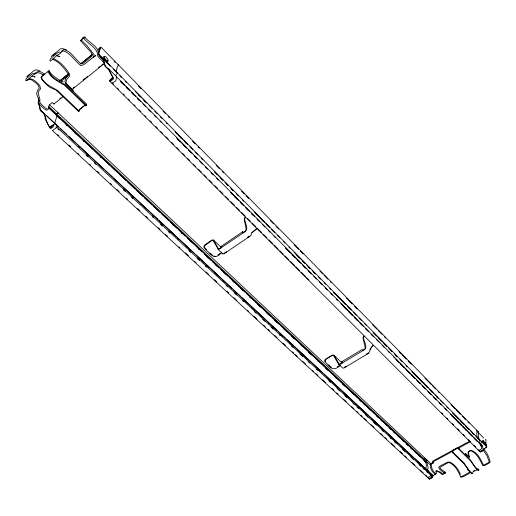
<?xml version="1.0" encoding="UTF-8"?>
<svg xmlns="http://www.w3.org/2000/svg" width="516" height="516" viewBox="0 0 516 516"><rect width="100%" height="100%" fill="white"/><g stroke="black" fill="none" stroke-linecap="round" stroke-linejoin="round"><path stroke-width="0.77" d="M485.324 442.612L485.93 444.986M429.209 473.172L429.035 471.934L427.583 470.024L428.125 467.844L426.893 462.633L48.439 107.425M427.435 471.527C427.661 469.515 424.378 468.838 426.339 466.554C426.964 463.278 424.533 461.33 423.842 458.879A0.922 0.645 -47.4 0 1 424.545 458.472L425.642 458.73M479.493 450.571L479.448 451.19L480.615 452.061L483.447 450.436L482.318 445.979L108.508 68.66A8.546 7.147 -78.7 0 1 104.219 60.733A7.34 6.108 -79.2 0 0 102.645 57.837L100.104 55.838L99.311 54.373A2.432 0.826 51.1 0 1 98.956 53.154C98.937 50.284 103.413 43.854 98.382 49.459L99.588 48.156A1.309 0.355 -45.2 0 1 100.459 47.466L99.072 50.516L98.53 53.496A2.432 0.826 51.1 0 0 98.885 54.715L100.059 56.586L103.568 59.592M479.861 451.61L479.912 450.984M435.672 471.011L439.374 472.192L442.167 474.591L443.083 474.417L443.67 472.733L444.276 472.714L444.889 473.456L445.669 472.727L445.056 471.985M432.156 476.41L432.073 477.036L428.951 478.667M115.836 75.594A4.567 1.361 -45.2 0 1 117.009 73.685A3.651 1.084 -45.3 0 0 117.171 72.55L116.319 72.259L116.945 67.964L118.364 64.939A1.142 0.335 -45.2 0 0 118.016 64.823M47.943 71.395C50.123 77.49 58.514 81.709 64.519 85.237L85.862 105.844L86.062 104.748M85.862 105.844L86.411 105.412L86.533 104.071L65.081 83.315M52.348 59.211C59.346 61.778 64.145 68.28 68.312 74.111L68.06 75.465L65.597 78.303L64.868 81.522L66.538 84.656L73.053 90.964L73.207 90.242L66.699 83.94L65.984 82.599L66.706 79.38L69.286 76.426L69.686 74.298C65.867 68.041 60.585 61.585 53.58 58.779L52.555 59.263M42.531 75.891L41.041 77.013L41.499 79.161L46.33 84.456L49.601 87.198L56.063 90.106L78.638 111.553L78.851 110.45M78.638 111.553L80.006 109.224L85.585 104.812M345.881 366.412L346.081 366.979L346.204 366.457M38.429 97.963C38.352 99.465 39.493 100.394 38.1 102.413A2.367 0.955 49.6 0 0 38.39 103.645L39.145 105.083L39.635 108.624A7.121 5.844 -82.8 0 0 41.119 111.462A8.204 6.727 -83.5 0 1 45.195 119.235L50.252 128.529L51.026 128.471L53.187 126.762L53.909 124.479L50.8 126.297L50.633 126.659L51.645 127.594M43.834 75.736L40.738 73.388L37.881 72.646L33.746 74.627L26.987 80.199L30.399 78.806L33.127 79.645L36.855 82.431L39.719 85.417L40.583 88.881L39.003 90.603L38.203 93.196L39.958 99.453L39.693 101.904L41.448 104.445L44.931 107.702L46.943 109.095L48.414 109.186L49.033 105.522L49.955 104.348L52.264 102.491L53.903 104.045L54.077 103.323M38.99 100.214L38.5 102.091A2.367 0.955 49.7 0 0 38.79 103.323L41.067 110.559L44.17 113.526M485.788 444.792L485.988 444.108L486.085 445.353M478.487 470.186L477.99 470.482L476.087 468.812L470.669 461.001L458.892 449.333L458.35 447.888L452.867 450.842L453.1 452.448L464.29 463.342L468.651 469.947L472.243 473.507L472.617 473.585L472.953 471.888L477.752 469.36M363.935 336.342L363.509 337.509C363.412 341.224 367.94 346.242 364.76 349.532L339.98 364.399L338.644 364.27L333.53 355.659L332.517 355.369L325.731 359.478L324.77 361.161C330.363 367.914 333.226 372.055 340.612 365.205M245.177 217.552L244.7 218.836C244.558 222.744 249.002 228.137 245.371 231.465L218.436 249.57L213.114 240.553L212.076 240.314L204.155 246.145M472.288 473.449L471.779 473.752L469.863 472.088L463.826 463.594L452.629 452.706L452.609 450.487L457.911 447.507L458.808 447.488L459.363 449.081L470.515 460.033L474.881 466.658L478.822 470.315L478.848 469.334L478.074 468.76M226.64 252.027L226.447 252.55L226.021 252.421L226.202 251.892L223.983 253.395M61.359 51.826L63.191 50.852C70.931 53.09 74.723 61.114 80.954 65.68L83.947 64.564L93.17 57.353L94.234 54.851L86.985 45.743L81.554 40.119L83.482 37.894C87.43 43.615 94.867 46.227 97.395 52.916L97.311 55.283L99.098 57.902L104.484 62.894M242.926 232.129L242.688 231.71L243.294 232.877L243.081 232.613L245.352 231.065L246.222 229.272L244.145 219.087L245.132 217.184M54.864 124.878C54.27 121.557 57.482 117.519 56.67 113.939A1.251 0.361 -46.3 0 1 57.495 113.268L58.418 113.081M112.243 82.676L112.127 83.553L115.887 80.677L116.564 76.787M363.838 335.955L362.98 337.709L365.328 348.171L364.683 349.119L362.535 350.409L362.793 350.712L362.097 349.519L341.786 361.716L341.908 363.238L342.024 362.722L339.915 363.986L339.115 363.909L333.968 355.266L332.478 354.956L325.673 359.078L324.906 359.839L325.151 361.593M60.811 52.606L59.972 52.013L57.915 52.606L50.658 58.592L49.82 60.385L50.407 61.185L56.934 55.483L60.366 53.348L62.088 50.723L63.99 49.62C71.492 51.574 75.239 59.25 80.993 63.823L83.173 63.358L91.616 56.521L92.358 54.96L91.19 52.522L80.554 40.758L82.992 37.565L84.579 36.797C88.752 42.886 98.879 45.905 98.44 54.367L100.227 56.992L103.658 60.462M102.645 57.837L486.782 446.972L483.473 449.481M486.085 447.243L486.414 447.185L486.007 447.501M369.785 349.725L371.481 347.242M79.064 109.972L85.056 104.922M371.907 346.623L373.139 345.262M242.688 231.71L221.274 246.319L220.867 247.216L221.28 247.886L221.461 247.358L219.236 248.873L218.468 248.899L213.572 240.101L212.089 239.914L204.936 244.836L204.155 245.751L204.052 247.254L204.633 248.273C211.283 254.459 213.908 260.87 221.719 252.698M26.639 77.032L29.412 74.439M41.293 110.85L433.253 475.752L432.543 476.274M414.845 458.776L433.059 475.739L435.414 474.191A1.664 0.51 61.4 0 0 435.51 473.849M63.404 81.889C57.747 79.309 52.219 76.194 48.904 70.608C47.401 73.575 39.79 74.575 42.048 78.709C45.576 84.934 52.264 87.081 57.798 90.668L79.18 111.127M83.792 38.281L84.895 37.184M483.131 450.352L480.97 451.61M256.562 228.62L251.821 232.71M112.746 77.239L109.753 80.18L109.637 81.057L480.215 452.01M112.823 77.406L109.914 80.599L112.804 78.542L112.862 77.516L108.47 69.408L105.432 66.803L104.148 64.126L103.535 60.301L102.465 58.476M460.82 477.01L468.799 472.65L469.45 472.463L469.689 472.856L468.78 473.785L462.775 476.952L460.82 477.01C458.208 471.366 455.28 465.213 449.243 462.575L447.656 462.858L439.942 467.399L440.348 468.502L445.669 472.727M431.776 477.822L432.208 476.9M373.236 345.649C370.314 347.41 370.295 350.957 368.572 353.305L343.843 368.082L342.508 367.953L338.644 364.27M27.471 76.149L34.469 70.26L36.23 69.789L40.106 70.834M51.09 56.599L60.617 48.756L62.784 48.646L66.583 49.891M59.579 80.941L68.344 73.833M80.857 63.674L92.125 54.535M60.146 80.696L68.286 74.091M80.806 63.932L92.699 54.283M60.901 81.47L68.28 75.484M59.856 98.685L61.011 97.756M73.24 87.933L74.478 86.94M83.141 79.986L84.992 78.496M85.611 78L87.462 76.516M98.562 67.602L100.414 66.112M101.646 65.126L102.884 64.132M53.903 104.045L63.294 96.505M72.059 89.468L104.619 63.333L103 61.701M57.018 113.385L57.347 113.12M484.885 448.236L483.337 449.675L479.803 451.59M432.402 476.333L433.543 475.391M434.749 474.61L435.072 474.378A1.664 0.51 61.4 0 0 435.169 474.03M93.17 57.353L95.724 55.573L93.519 57.095M217.842 254.936L220.429 253.175M257.839 228.156L251.808 232.793L250.879 235.296L250.066 236.109L223.989 253.795L222.706 253.833L217.958 249.312M248.344 236.863L249.48 236.096M80.554 40.758L81.554 40.119M50.633 126.659L53.625 125.014L50.678 127.8L49.917 127.446C46.034 123.15 46.524 117.293 43.576 112.74M482.924 440.664L482.434 440.974L483.157 442.838L484.369 444.392L485.279 443.76L483.428 440.49L482.957 440.78L483.653 442.567L484.814 444.063M53.696 54.741L52.374 55.541L54.283 53.987L55.683 53.548M337.187 366.824L339.212 365.605M344.307 367.353L345.359 366.728M368.495 352.892L366.354 354.176L366.882 354.557L366.663 354.228M469.715 441.154L432.614 461.162L433.672 462.8L431.698 463.865L431.15 464.845C431.357 468.276 432.963 471.489 435.762 473.54L436.575 473.649L436.155 471.321L436.607 470.515L438.703 471.682L440.316 471.914L443.083 474.417M432.801 461.975L452.661 451.274M458.337 448.217L470.392 441.715M452.629 452.706L453.1 452.448M458.892 449.333L459.363 449.081M52.464 130.496L55.786 128.278L56.547 127.117L55.915 127.013M431.157 478.151L429.505 478.674M473.424 471.056L474.81 470.328M48.904 70.608C50.413 78.058 59.353 80.935 65.074 84.798L86.411 105.412M427.396 460.382L426.3 460.124A0.922 0.651 -47.4 0 0 425.597 460.524L425.732 461.685L426.893 462.633M486.782 446.972L486.433 447.037L486.698 446.83A1.696 0.432 60.7 0 0 486.691 446.211C484.93 444.05 486.407 441.883 485.911 439.697A0.826 0.6 -43.5 0 0 485.401 439.361M428.138 477.158L427.719 477.029M52.606 130.709L429.46 479.203L432.498 477.435L432.589 476.81L431.286 475.952M47.349 110.037L45.879 109.953L43.86 108.56L40.377 105.303L38.629 102.768L38.893 100.31L36.584 93.544L37.752 90.029L39.242 88.184L38.519 85.695L35.875 82.966L31.986 80.07L29.102 79.174L25.929 80.793L25.8 79.954L26.181 78.929L31.579 74.375L32.992 73.588L34.482 73.736L36.146 72.369L38.558 71.376L41.609 72.156L44.924 74.678M213.94 256.2L215.307 256.284M429.938 474.694L430.808 475.152L430.447 476.184L428.209 477.474L427.377 477.21M431.711 476.345L432.279 476.384L56.431 126.826M341.786 361.716L342.327 361.781M435.659 474.14L434.846 474.023C431.847 471.766 429.731 467.857 430.525 464.084L433.485 461.981L433.672 462.8M221.274 246.319L221.932 246.448M109.637 81.057L110.895 81.038L113.178 79.225L113.565 78.348L108.508 68.66M31.998 76.168L35.088 77.071L34.262 76.665M107.631 61.572L105.903 60.94L103.864 58.424L103.574 56.554M56.837 55.535L59.875 56.741L56.379 55.393M483.486 449.062C487.175 452.351 488.942 457.182 490.2 461.833L488.891 463.252L484.943 465.329L482.815 465.722C480.041 460.033 477.242 453.68 471.16 450.842L470.07 450.926L468.831 451.913L468.56 453.222L469.502 457.627L465.587 454.112L465.368 453.287L468.967 456.686L467.993 452.667L468.502 451.442L469.831 450.623L471.618 450.455C477.926 453.054 480.77 459.492 483.511 465.245L489.349 462.168L487.046 455.918L483.511 450.545M57.669 134.663L58.856 135.753M68.905 145.061L70.679 146.699M77.781 153.265L78.961 154.361M89.603 164.211L90.79 165.301M97.292 171.325L99.066 172.963M110.301 183.361L111.488 184.457M116.809 189.378L119.177 191.571M126.272 198.138L127.452 199.228M137.508 208.535L139.875 210.721M145.789 216.191L147.563 217.836M158.206 227.685L159.979 229.323M165.301 234.251L167.668 236.438M178.904 246.835L180.09 247.932M185.412 252.853L188.366 255.588M194.874 261.612L196.054 262.702M206.11 272.009L208.477 274.196M214.392 279.666L216.752 281.859M226.808 291.159L228.582 292.798M233.903 297.726L236.863 300.46M247.506 310.31L248.686 311.406M254.014 316.327L256.968 319.062M263.476 325.086L265.25 326.725M268.204 329.46L269.391 330.556M274.712 335.484L277.079 337.67M282.987 343.14L285.354 345.333M292.449 351.899L293.636 352.989M295.41 354.634L297.184 356.272M302.505 361.2L305.466 363.935M312.561 370.501L313.741 371.597M316.108 373.784L317.882 375.429M322.616 379.802L325.57 382.537M332.078 388.561L333.852 390.199M336.806 392.934L337.986 394.031M343.314 398.958L346.268 401.693M351.59 406.614L353.957 408.807M356.911 411.542L358.098 412.632M361.052 415.374L362.238 416.464M364.012 418.108L366.373 420.295M371.107 424.674L374.061 427.409M380.569 433.427L382.343 435.072M384.71 437.258L386.484 438.903M391.212 443.276L394.759 446.559M400.087 451.487L402.448 453.674M404.815 455.86L406.589 457.505M411.91 462.433L414.87 465.168M420.192 470.089L423.152 472.824M425.513 475.017L426.7 476.107M57.811 128.897L58.992 129.993M86.14 155.226L87.914 156.87M94.409 162.908L96.176 164.552M123.324 189.791L125.098 191.436M131.586 197.467L132.767 198.57M152.246 216.668L153.426 217.771M160.508 224.35L162.282 225.995M168.184 231.484L169.951 233.129M188.837 250.686L190.61 252.33M197.106 258.368L199.466 260.561M205.368 266.043L206.548 267.14M226.021 285.245L227.795 286.89M234.283 292.927L236.644 295.12M242.552 300.609L243.733 301.705M254.356 311.58L256.123 313.225M262.618 319.262L264.979 321.455M270.881 326.938L273.241 329.137M279.143 334.62L280.323 335.716M291.54 346.139L293.307 347.784M299.802 353.821L302.75 356.562M308.065 361.503L309.832 363.148M316.327 369.185L317.508 370.282M328.718 380.705L330.492 382.35M336.98 388.38L339.934 391.128M344.656 395.514L347.016 397.707M352.918 403.196L354.099 404.292M357.053 407.034L358.82 408.678M365.315 414.716L368.263 417.457M373.578 422.398L376.525 425.139M381.84 430.08L383.607 431.724M390.102 437.755L391.283 438.852M394.237 441.599L396.004 443.244M402.499 449.281L405.447 452.022M410.762 456.957L413.709 459.704M419.024 464.639L420.792 466.283M423.152 468.476L424.333 469.579M426.693 471.772L427.874 472.869M430.828 475.61L432.008 476.707M46.466 115.668L58.637 127.007M60.404 128.652L66.306 134.147M68.667 136.34L75.742 142.932M76.923 144.035L104.051 169.3M105.225 170.396L112.307 176.988M113.488 178.091L149.459 211.599M150.64 212.695L157.715 219.287M158.896 220.384L194.28 253.343M196.048 254.988L232.026 288.496M233.206 289.599L240.282 296.19M241.462 297.287L277.434 330.795M278.614 331.891L285.69 338.483M286.87 339.58L322.848 373.087M324.022 374.19L368.256 415.386M369.437 416.483L405.408 449.991M406.589 451.087L413.664 457.679M78.413 145.931L80.18 147.582M86.669 153.62L89.029 155.813M94.925 161.302L96.105 162.405M115.565 180.523L116.745 181.619M123.821 188.205L126.175 190.404M132.07 195.893L133.844 197.538M140.326 203.575L141.507 204.678M152.71 215.108L153.891 216.204M160.966 222.789L163.327 224.989M169.222 230.478L171.583 232.671M177.478 238.166L179.245 239.811M185.734 245.848L186.915 246.945M189.862 249.692L191.043 250.789M198.118 257.381L199.885 259.026M206.368 265.063L209.322 267.81M214.624 272.751L216.984 274.944M222.88 280.44L224.647 282.084M235.264 291.966L237.031 293.61M243.52 299.654L245.88 301.847M251.776 307.336L254.723 310.084M260.032 315.024L262.386 317.217M268.288 322.706L269.462 323.809M272.416 326.551L273.59 327.647M280.665 334.239L283.026 336.432M289.515 342.476L292.462 345.217M297.771 350.158L300.125 352.357M306.02 357.846L307.201 358.942M318.404 369.372L320.178 371.023M326.66 377.061L329.021 379.254M334.916 384.743L337.864 387.49M343.172 392.431L345.533 394.624M351.428 400.119L352.609 401.216M355.556 403.957L356.737 405.06M363.812 411.645L366.167 413.845M372.068 419.334L375.016 422.075M380.318 427.016L383.272 429.763M388.574 434.704L390.348 436.349M392.702 438.548L393.882 439.645M396.83 442.393L398.01 443.489M400.958 446.23L402.725 447.882M409.214 453.919L412.161 456.666M417.47 461.607L421.004 464.897M425.726 469.289L428.08 471.489M48.923 108.141L92.764 149.285M93.938 150.388L109.798 165.268M110.972 166.371L118.022 172.983M119.196 174.085L126.246 180.703M127.42 181.806L135.057 188.972M136.23 190.075L143.28 196.686M144.454 197.789L151.504 204.407M153.265 206.058L160.315 212.669M161.489 213.772L168.538 220.39M170.299 222.041L176.762 228.104M178.523 229.762L184.986 235.825M187.334 238.024L193.797 244.094M195.558 245.745L202.014 251.808M204.368 254.014L210.831 260.077M212.592 261.728L219.048 267.791M220.816 269.449L227.859 276.06M229.626 277.711L236.676 284.329M237.85 285.432L244.894 292.043M246.661 293.701L253.711 300.312M254.885 301.415L262.521 308.581M263.695 309.684L270.739 316.302M271.919 317.398L279.556 324.564M280.73 325.667L296.584 340.554M297.764 341.657L425.816 461.814M57.798 116.977L58.972 118.074M66.022 124.685L67.196 125.788M74.826 132.947L76 134.05M83.05 140.662L84.224 141.765M100.078 156.638L101.252 157.741M172.312 224.395L173.486 225.492M181.122 232.658L182.296 233.761M189.34 240.366L191.107 242.023M198.15 248.628L199.324 249.731M206.374 256.342L208.135 257.994M215.178 264.605L216.946 266.256M223.402 272.319L225.75 274.518M232.213 280.581L234.561 282.787M240.43 288.296L242.784 290.495M249.241 296.558L251.589 298.758M257.465 304.266L260.399 307.02M266.275 312.528L269.21 315.282M274.493 320.243L277.427 322.997M283.303 328.505L286.238 331.259M291.527 336.219L294.462 338.973M300.331 344.482L302.679 346.688M308.555 352.196L311.49 354.95M317.366 360.458L319.714 362.658M325.583 368.166L327.931 370.372M334.394 376.428L336.155 378.086M342.618 384.143L344.965 386.349M351.422 392.405L353.183 394.056M359.646 400.119L361.406 401.77M363.754 403.976L364.928 405.073M368.456 408.382L370.217 410.033M376.674 416.096L378.434 417.747M380.789 419.947L381.963 421.05M385.484 424.358L386.658 425.455M389.593 428.209L390.767 429.312M393.708 432.066L394.882 433.169M397.817 435.923L399.577 437.574M402.512 440.329L403.686 441.432M406.627 444.186L408.388 445.837M410.736 448.043L411.91 449.146M414.845 451.9L416.612 453.551M418.96 455.757L420.134 456.86M423.655 460.162L425.416 461.814M49.291 104.496L430.925 463.697M48.691 106.438L430.886 465.49M444.889 473.456L439.587 469.257L438.639 467.496L439.767 466.187L447.327 462.246L449.578 462.026C454.77 464.406 458.343 469.05 460.388 474.281M206.381 249.531L204.052 246.861M209.883 252.834L212.798 255.588M328.486 364.741L331.266 367.36M213.572 240.101L221.351 247.538M333.968 355.266L341.895 362.851M112.404 83.095L113.546 84.231M117.532 88.23L118.674 89.365M123.227 93.931L124.369 95.073M128.355 99.066L129.49 100.207M134.05 104.767L135.186 105.909M139.172 109.902L140.881 111.617M144.867 115.61L146.009 116.745M149.995 120.744L151.704 122.453M155.69 126.446L157.399 128.155M160.818 131.58L162.527 133.289M165.946 136.714L168.222 138.998M171.641 142.416L173.918 144.699M176.762 147.55L179.046 149.834M182.458 153.258L184.741 155.535M187.585 158.386L189.862 160.669M193.281 164.094L195.558 166.378M198.408 169.229L201.253 172.08M204.104 174.93L206.381 177.214M209.232 180.065L212.076 182.916M214.927 185.766L217.771 188.624M220.048 190.901L222.899 193.758M225.744 196.609L228.594 199.46M230.871 201.743L234.29 205.162M236.567 207.445L239.411 210.296M241.694 212.579L245.106 216.004M247.39 218.281L250.234 221.138M252.511 223.415L255.93 226.84M258.206 229.123L261.625 232.542M263.334 234.258L266.753 237.676M269.03 239.959L272.448 243.384M274.157 245.094L278.143 249.086M279.853 250.795L283.271 254.22M284.98 255.93L288.966 259.922M290.676 261.638L294.662 265.63M295.797 266.772L299.783 270.765M301.492 272.474L305.478 276.466M306.62 277.608L308.897 279.891M441.599 412.8L442.741 413.942M446.727 417.934L447.869 419.076M452.422 423.636L453.564 424.778M457.55 428.77L459.259 430.486M463.245 434.478L464.381 435.62M468.373 439.613L470.076 441.322M474.069 445.314L475.778 447.024M479.19 450.449L480.332 451.59M120.815 81.638L124.782 85.643M125.917 86.785L129.89 90.797M131.593 92.512L135.566 96.518M137.262 98.24L140.668 101.671M142.938 103.961L145.776 106.825M148.614 109.689L150.885 111.978M154.284 115.41L155.987 117.126M159.96 121.137L161.095 122.279M176.414 137.733L187.192 148.614M188.327 149.756L192.3 153.768M194.003 155.484L197.409 158.915M199.673 161.205L202.511 164.069M205.349 166.932L207.619 169.222M211.025 172.654L213.295 174.943M216.694 178.381L218.397 180.097M230.878 192.694L238.824 200.705M239.959 201.853L243.933 205.858M245.629 207.574L249.602 211.586M251.305 213.302L254.71 216.733M256.981 219.023L259.819 221.886M262.65 224.75L264.921 227.04M268.326 230.471L270.029 232.194M274.002 236.199L275.138 237.341M285.348 247.648L301.234 263.676M302.37 264.824L306.343 268.83M308.039 270.545L311.445 273.983M313.715 276.273L316.553 279.13M319.391 281.994L322.229 284.858M325.061 287.722L327.331 290.011M330.737 293.443L332.439 295.158M336.413 299.17L337.548 300.312M340.947 303.75L352.867 315.766M354.002 316.914L358.536 321.494M359.671 322.642L363.645 326.647M365.347 328.363L368.753 331.801M371.017 334.091L373.855 336.948M376.693 339.812L378.963 342.102M382.369 345.539L384.072 347.255M388.038 351.261L389.174 352.409M393.714 356.988L394.85 358.13M395.985 359.278L415.277 378.738M416.412 379.886L420.379 383.891M422.082 385.607L425.487 389.045M427.758 391.334L431.163 394.766M433.427 397.056L436.265 399.919M439.103 402.783L441.373 405.073M444.779 408.504L446.482 410.226M450.449 414.232L472.579 436.555M473.714 437.703L477.687 441.709M479.383 443.425L481.086 445.147M120.763 81.812L123.034 84.102M126.433 87.533L128.136 89.249M132.109 93.254L133.812 94.97M137.778 98.975L138.914 100.123M177.491 139.036L180.329 141.9M183.161 144.757L185.431 147.047M188.837 150.485L190.539 152.201M194.506 156.206L196.209 157.922M230.813 192.829L232.516 194.545M234.786 196.835L237.624 199.698M240.456 202.556L242.726 204.846M246.132 208.283L247.835 209.999M251.802 214.005L252.937 215.146M257.478 219.726L258.613 220.874M285.838 248.338L289.811 252.343M292.082 254.633L294.92 257.497M297.751 260.361L300.022 262.65M303.427 266.082L305.13 267.798M309.097 271.803L310.232 272.951M343.134 306.143L346.539 309.574M348.81 311.864L352.215 315.295M354.479 317.585L357.317 320.449M360.155 323.306L362.425 325.596M365.825 329.034L367.527 330.75M371.501 334.755L372.636 335.897M395.895 359.362L398.733 362.226M400.429 363.941L403.835 367.373M406.105 369.662L409.51 373.094M411.774 375.384L414.612 378.247M417.45 381.105L419.721 383.394M423.12 386.832L424.823 388.548M428.796 392.553L429.931 393.695M451.487 415.445L456.021 420.024M457.157 421.166L461.13 425.171M462.833 426.887L466.238 430.325M468.502 432.614L471.908 436.046M474.746 438.91L477.016 441.199M480.415 444.631L482.118 446.346M100.104 55.838L104.574 60.372M106.812 62.636L110.166 66.029M113.52 69.428L116.319 72.259M119.712 75.697L121.415 77.419M125.375 81.431L126.504 82.579M135.566 91.745L141.79 98.053M142.919 99.195L146.886 103.206M149.15 105.503L151.975 108.366M154.806 111.237L157.07 113.526M160.47 116.964L162.166 118.686M166.126 122.698L167.261 123.84M175.182 131.864L182.541 139.32M183.677 140.462L187.637 144.474M189.901 146.77L192.732 149.634M195.558 152.497L197.821 154.794M201.221 158.231L202.917 159.954M214.804 171.989L223.293 180.581M224.995 182.303L228.388 185.741M230.652 188.037L233.484 190.901M236.315 193.764L238.579 196.061M242.539 200.073L243.675 201.214M254.427 212.108L264.611 222.422M265.746 223.57L269.707 227.582M271.403 229.298L274.802 232.742M277.634 235.606L279.898 237.895M283.29 241.333L284.993 243.055M288.954 247.067L290.082 248.215M294.61 252.801L305.369 263.689M306.498 264.837L310.458 268.849M312.161 270.565L315.553 274.002M318.385 276.873L320.649 279.162M324.048 282.6L325.744 284.322M329.705 288.334L330.84 289.482M333.665 292.346L346.12 304.956M347.249 306.104L351.215 310.116M353.479 312.406L356.304 315.27M359.136 318.14L361.4 320.43M364.799 323.867L366.495 325.59M373.287 332.465L386.871 346.223M388.567 347.939L391.967 351.377M394.23 353.673L397.062 356.537M399.894 359.4L402.158 361.697M406.118 365.709L407.247 366.857M411.774 371.436L428.19 388.058M429.325 389.206L433.285 393.218M434.982 394.94L438.381 398.378M440.645 400.668L443.476 403.538M446.869 406.976L448.565 408.691M452.532 412.703L468.941 429.325M470.076 430.473L474.036 434.485M475.739 436.207L479.132 439.645M105.767 61.817L106.87 62.933M138.294 94.744L139.991 96.466M143.951 100.478L145.647 102.194M175.072 131.986L176.208 133.134M179.033 135.998L181.297 138.288M185.263 142.3L186.392 143.442M214.688 172.092L216.952 174.382M220.345 177.82L222.609 180.11M226.002 183.548L227.704 185.263M231.665 189.275L232.793 190.423M255.433 213.34L258.258 216.204M261.09 219.068L263.353 221.358M266.746 224.795L268.443 226.518M296.171 254.588L299.57 258.026M302.402 260.89L304.659 263.179M308.058 266.617L309.755 268.339M313.715 272.351L314.85 273.493M333.523 292.398L335.219 294.12M337.483 296.41L340.315 299.274M343.14 302.137L345.404 304.434M348.803 307.871L350.499 309.587M373.132 332.504L376.532 335.942M378.228 337.664L381.621 341.095M383.885 343.392L386.716 346.255M390.109 349.693L391.812 351.409M395.772 355.421L396.901 356.569M413.31 373.184L417.276 377.19M418.973 378.912L422.365 382.35M425.197 385.213L427.461 387.503M430.854 390.941L432.55 392.663M436.517 396.669L437.645 397.817M452.925 413.284L458.582 419.011M460.278 420.733L463.678 424.171M465.942 426.461L468.767 429.325M472.166 432.763L473.862 434.485M477.822 438.49L478.958 439.638M100.91 47.046L478.332 431.905M114.023 61.269L115.145 62.41M138.275 85.985L140.984 88.765M163.114 111.295L165.262 113.501M168.197 116.474L169.325 117.629M192.474 141.216L195.177 143.99M198.125 146.97L199.253 148.118M216.191 165.384L219.448 168.726M222.402 171.712L223.531 172.86M241.462 191.159L244.287 194.035M246.113 195.874L248.802 198.634M270.39 220.616L273.641 223.944M276.034 226.369L278.717 229.123M294.101 244.784L298.474 249.26M300.312 251.111L302.995 253.859M319.926 271.119L322.752 273.99M324.029 275.273L327.828 279.169M330.24 281.607L331.369 282.755M346.455 298.151L347.584 299.306M348.306 300.015L352.106 303.905M354.518 306.343L357.182 309.084M372.584 324.757L376.938 329.214M378.228 330.511L382.021 334.394M384.439 336.838L385.568 337.993M398.952 351.648L401.209 353.95M401.938 354.679L406.292 359.13M408.15 361.007L411.375 364.302M424.92 378.112L426.048 379.26M426.216 379.415L431.131 384.439M432.427 385.749L435.646 389.038M438.078 391.502L439.206 392.65M451.061 404.731L455.402 409.175M456.144 409.91L460.485 414.348M462.355 416.238L465.561 419.527M467.999 421.991L469.128 423.146M477.352 431.537L483.769 438.084M429.157 478.861L429.46 479.203M478.132 449.881L479.332 450.191L481.725 448.701L480.602 444.244A3.322 2.406 -43.7 0 1 479.577 440.619A2.657 1.922 -43.9 0 0 479.209 439.303L477.984 438.484C476.281 435.794 476.952 433.13 476.816 430.421A0.832 0.593 -43.5 0 0 476.636 430.17M247.783 237.25L248.377 237.676L247.906 236.857M467.322 467.941L468.128 470.192M222.519 253.201L222.706 253.833M479.699 440.219C477.99 437.529 478.655 434.865 478.519 432.156A0.832 0.593 -43.5 0 0 477.635 431.937M469.257 471.16L469.45 472.463M486.336 446.398A1.696 0.432 60.7 0 1 486.343 447.024M425.784 469.528A3.251 2.296 -48 0 1 426.9 470.386M423.468 458.995A0.819 0.574 -47.3 0 1 423.991 458.369M480.918 441.038A2.657 1.922 -43.9 0 1 481.293 442.354A3.315 2.406 -43.7 0 0 482.318 445.979M425.423 460.285A0.813 0.574 -47.4 0 1 425.745 460.02M108.108 61.017L106.451 60.411L104.503 57.998L104.219 56.205L105.877 56.818L107.818 59.224L108.108 61.017"/></g></svg>
